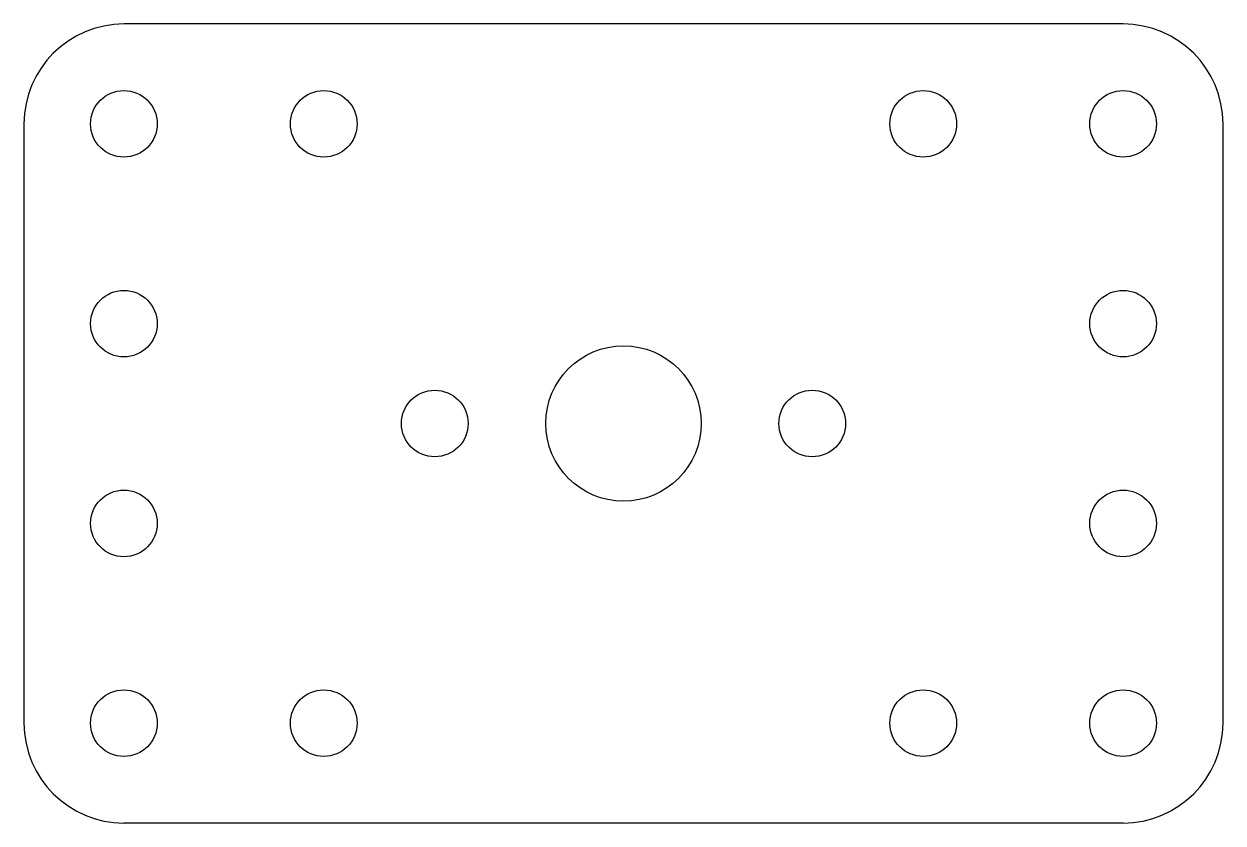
# Model space of a CAD drawing. Header units: millimetres. Extents: x 7.6 to 61.6, y 262 to 298.
import ezdxf

# ---------------------------------------------------------------- set-up
doc = ezdxf.new("R2010")
doc.units = ezdxf.units.MM
doc.layers.add('Default', color=7, linetype='Continuous')

msp = doc.modelspace()

# ---------------------------------------------------------------- linework, layer by layer
at = {"layer": 'Default', "color": 7, "linetype": 'Continuous'}
for p, q in [((57.137, 297.991), (12.137, 297.991)), ((7.637, 293.491), (7.637, 266.491)), ((61.637, 266.491), (61.637, 293.491)), ((57.137, 261.991), (12.137, 261.991))]:
    msp.add_line(p, q, dxfattribs=at)
for centre, radius in [((12.137, 293.491), 1.5), ((21.137, 293.491), 1.5), ((48.137, 293.491), 1.5), ((57.137, 293.491), 1.5), ((12.137, 284.491), 1.5), ((57.137, 284.491), 1.5), ((34.637, 279.991), 3.5), ((26.137, 279.991), 1.5), ((43.137, 279.991), 1.5), ((12.137, 275.491), 1.5), ((57.137, 275.491), 1.5), ((12.137, 266.491), 1.5), ((21.137, 266.491), 1.5), ((48.137, 266.491), 1.5), ((57.137, 266.491), 1.5)]:
    msp.add_circle(centre, radius, dxfattribs=at)
for centre, start, end in [((12.137, 293.491), 90, 180), ((57.137, 293.491), 0, 90), ((12.137, 266.491), 180, 270), ((57.137, 266.491), 270, 0)]:
    msp.add_arc(centre, 4.5, start, end, dxfattribs=at)

doc.saveas('drawing.dxf')
